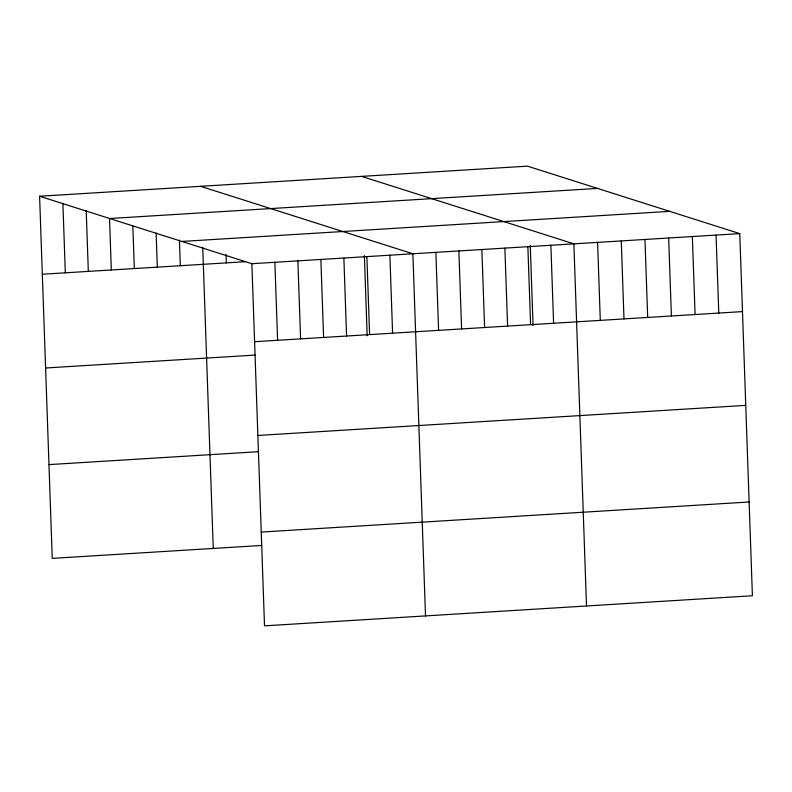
<?xml version="1.0" encoding="UTF-8"?>
<svg xmlns="http://www.w3.org/2000/svg" width="792" height="792" viewBox="0 0 792 792"><rect width="100%" height="100%" fill="white"/><g stroke="black" fill="none" stroke-linecap="round" stroke-linejoin="round"><path stroke-width="1.19" d="M39.6 196.248L527.482 166.152L739.758 233.62L752.4 595.752L264.518 625.848L251.866 263.706L39.6 196.248L52.242 558.38L261.667 545.46M109.652 218.513L597.534 188.417M181.823 241.451L669.705 211.355M42.322 274.23L245.698 261.687M251.866 263.706L739.758 233.62M254.588 341.698L742.48 311.603M45.599 368.003L255.024 355.083M257.865 435.461L745.747 405.375M48.975 464.607L258.4 451.697M261.241 532.076L749.123 501.989M361.607 176.388L573.873 243.847L586.516 605.989M200.604 186.318L412.87 253.777L425.512 615.919M716.057 235.085L718.78 313.068M692.356 236.541L695.079 314.523M668.666 238.006L671.388 315.988M644.965 239.461L647.688 317.453M621.265 240.926L623.987 318.909M597.574 242.392L600.296 320.374M550.876 245.273L553.598 323.255M530.254 245.371L533.056 325.571M527.868 246.688L530.591 324.671M504.87 248.104L507.593 326.086M481.873 249.52L484.595 327.512M458.875 250.945L461.597 328.928M435.867 252.361L438.59 330.343M389.872 255.202L392.594 333.185M366.874 256.618L369.597 334.6M364.37 255.608L367.171 335.798M343.867 258.034L346.589 336.016M320.869 259.449L323.591 337.442M297.871 260.875L300.594 338.857M274.864 262.291L277.596 340.273M226.027 254.351L226.324 262.885M202.732 247.243L213.246 548.45M179.428 240.134L180.328 265.716M156.133 233.016L157.321 267.142M132.838 225.908L134.323 268.557M109.534 218.8L111.326 269.973M86.199 210.464L88.328 271.389M62.895 203.356L65.32 272.814"/></g></svg>
